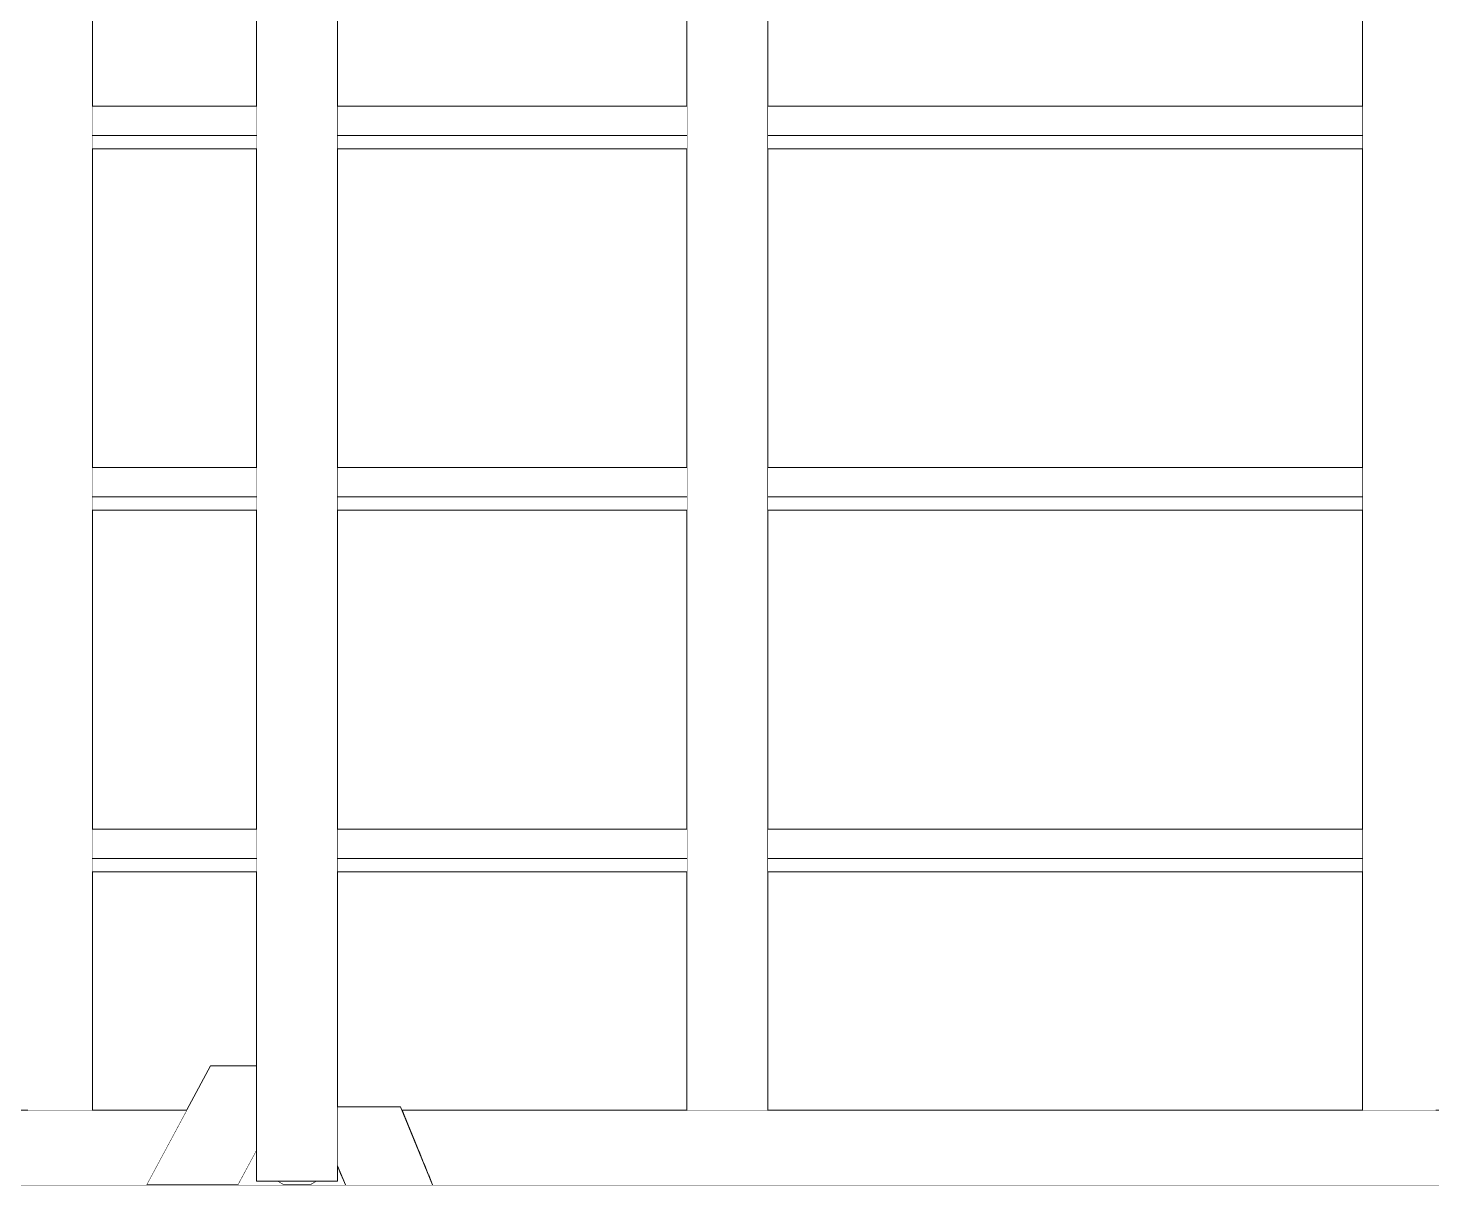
# Model space of a CAD drawing. Header units: millimetres. Extents: x -71878 to 121433, y -67383 to 83273.
# Drawn here: x 12651 to 14729, y -59652 to -57936 of the extents above; entities that cross this region are included whole.
import ezdxf

# ---------------------------------------------------------------- set-up
doc = ezdxf.new("R2010")
doc.units = ezdxf.units.MM
doc.header["$MEASUREMENT"] = 0
doc.set_wipeout_variables(frame=1)
doc.linetypes.add('Wipeout_Contour', pattern=[1000, 0, -1000])
for name, color, linetype in [('COLUMNAS', 7, 'Continuous'), ('ENTIRADO', 7, 'Continuous'), ('Vigas', 7, 'Continuous')]:
    doc.layers.add(name, color=color, linetype=linetype)
for name, color, linetype, lineweight, true_color in [('COLUMNAS_Pluma_Nº__23', 7, 'Continuous', 5, 0x646464), ('ENTIRADO_Pluma_Nº__23', 7, 'Continuous', 5, 0x646464), ('Vigas_Pluma_Nº__23', 7, 'Continuous', 5, 0x646464)]:
    doc.layers.add(name, color=color, linetype=linetype, lineweight=lineweight, true_color=true_color)

msp = doc.modelspace()

# ---------------------------------------------------------------- wipeouts: each hides what was drawn before it
at = {"color": 254, "linetype": 'Wipeout_Contour', "lineweight": 0, "ltscale": 143136.326139}
msp.add_wipeout([(12957.063, -59649.01), (12961.945, -59649.01), (12989.067, -59598.495), (12989.067, -59589.401)], dxfattribs=at).dxf.layer = 'COLUMNAS'
at = {"color": 254, "linetype": 'Wipeout_Contour', "lineweight": 0, "ltscale": 143330.25483}
msp.add_wipeout([(13019.668, -59643.432), (13029.123, -59649.01), (13030.526, -59649.01), (13030.526, -59643.432)], dxfattribs=at).dxf.layer = 'Vigas'
at = {"color": 254, "linetype": 'Wipeout_Contour', "lineweight": 0, "ltscale": 143502.721319}
msp.add_wipeout([(13078.465, -59643.432), (13067.608, -59643.432), (13067.608, -59649.01), (13069.011, -59649.01)], dxfattribs=at).dxf.layer = 'Vigas'

# ---------------------------------------------------------------- next in the draw order: wipeouts: each hides what was drawn before it
at = {"color": 254, "linetype": 'Wipeout_Contour', "lineweight": 0, "ltscale": 143125.14071}
msp.add_wipeout([(12946.01, -59649.01), (12957.063, -59649.01), (12989.067, -59589.401), (12989.067, -59568.816)], dxfattribs=at).dxf.layer = 'COLUMNAS'
at = {"color": 254, "linetype": 'Wipeout_Contour', "lineweight": 0, "ltscale": 143453.118438}
msp.add_wipeout([(13049.067, -59643.432), (13049.067, -59649.01), (13067.608, -59649.01), (13067.608, -59643.432)], dxfattribs=at).dxf.layer = 'Vigas'

# ---------------------------------------------------------------- next in the draw order: linework, layer by layer
at = {"layer": 'Vigas_Pluma_Nº__23', "linetype": 'Continuous'}
msp.add_line((13069.011, -59649.01), (13078.465, -59643.432), dxfattribs=at)

# ---------------------------------------------------------------- next in the draw order: wipeouts: each hides what was drawn before it
at = {"color": 254, "linetype": 'Wipeout_Contour', "lineweight": 0, "ltscale": 143106.265293}
msp.add_wipeout([(12989.067, -59538.753), (12929.87, -59649.01), (12946.01, -59649.01), (12989.067, -59568.816)], dxfattribs=at).dxf.layer = 'COLUMNAS'
at = {"color": 254, "linetype": 'Wipeout_Contour', "lineweight": 0, "ltscale": 143379.856688}
msp.add_wipeout([(13030.526, -59643.432), (13030.526, -59649.01), (13049.067, -59649.01), (13049.067, -59643.432)], dxfattribs=at).dxf.layer = 'Vigas'

# ---------------------------------------------------------------- next in the draw order: linework, layer by layer
at = {"layer": 'Vigas_Pluma_Nº__23', "linetype": 'Continuous'}
msp.add_line((13019.668, -59643.432), (13029.122, -59649.01), dxfattribs=at)

# ---------------------------------------------------------------- next in the draw order: wipeouts: each hides what was drawn before it
at = {"color": 254, "linetype": 'Wipeout_Contour', "lineweight": 0, "ltscale": 143081.525992}
msp.add_wipeout([(12989.067, -59502.157), (12910.221, -59649.01), (12929.87, -59649.01), (12989.067, -59538.753)], dxfattribs=at).dxf.layer = 'COLUMNAS'

# ---------------------------------------------------------------- next in the draw order: wipeouts: each hides what was drawn before it
at = {"color": 254, "linetype": 'Wipeout_Contour', "lineweight": 0, "ltscale": 178868.573521}
msp.add_wipeout([(12888.988, -59649.01), (12910.221, -59649.01), (12989.067, -59502.157), (12989.067, -59472.404), (12983.808, -59472.404)], dxfattribs=at).dxf.layer = 'COLUMNAS'

# ---------------------------------------------------------------- next in the draw order: wipeouts: each hides what was drawn before it
at = {"color": 254, "linetype": 'Wipeout_Contour', "lineweight": 0, "ltscale": 142984.47276}
msp.add_wipeout([(12963.068, -59472.404), (12868.248, -59649.01), (12888.988, -59649.01), (12983.808, -59472.404)], dxfattribs=at).dxf.layer = 'COLUMNAS'

# ---------------------------------------------------------------- next in the draw order: linework, layer by layer
at = {"layer": 'COLUMNAS_Pluma_Nº__23', "linetype": 'Continuous'}
msp.add_line((12989.067, -59472.404), (12983.808, -59472.404), dxfattribs=at)

# ---------------------------------------------------------------- next in the draw order: wipeouts: each hides what was drawn before it
at = {"color": 254, "linetype": 'Wipeout_Contour', "lineweight": 0, "ltscale": 142907.54568}
msp.add_wipeout([(12850.032, -59649.01), (12868.248, -59649.01), (12963.068, -59472.404), (12944.852, -59472.404)], dxfattribs=at).dxf.layer = 'COLUMNAS'

# ---------------------------------------------------------------- next in the draw order: linework, layer by layer
at = {"layer": 'COLUMNAS_Pluma_Nº__23', "linetype": 'Continuous'}
for p, q in [((12983.808, -59472.404), (12963.068, -59472.404)), ((12989.067, -59598.495), (12961.945, -59649.01))]:
    msp.add_line(p, q, dxfattribs=at)

# ---------------------------------------------------------------- next in the draw order: wipeouts: each hides what was drawn before it
at = {"color": 254, "linetype": 'Wipeout_Contour', "lineweight": 0, "ltscale": 142844.108549}
msp.add_wipeout([(12836.123, -59649.01), (12850.032, -59649.01), (12944.852, -59472.404), (12930.943, -59472.404)], dxfattribs=at).dxf.layer = 'COLUMNAS'

# ---------------------------------------------------------------- next in the draw order: linework, layer by layer
at = {"layer": 'COLUMNAS_Pluma_Nº__23', "linetype": 'Continuous'}
msp.add_line((12963.068, -59472.404), (12944.852, -59472.404), dxfattribs=at)

# ---------------------------------------------------------------- next in the draw order: wipeouts: each hides what was drawn before it
at = {"color": 254, "linetype": 'Wipeout_Contour', "lineweight": 0, "ltscale": 142800.37026}
msp.add_wipeout([(12922.703, -59472.404), (12827.883, -59649.01), (12836.123, -59649.01), (12930.943, -59472.404)], dxfattribs=at).dxf.layer = 'COLUMNAS'

# ---------------------------------------------------------------- next in the draw order: wipeouts: each hides what was drawn before it
at = {"color": 254, "linetype": 'Wipeout_Contour', "lineweight": 0, "ltscale": 142780.611816}
msp.add_wipeout([(12826.117, -59649.01), (12827.883, -59649.01), (12922.703, -59472.404), (12920.937, -59472.404)], dxfattribs=at).dxf.layer = 'COLUMNAS'

# ---------------------------------------------------------------- next in the draw order: linework, layer by layer
at = {"layer": 'COLUMNAS_Pluma_Nº__23', "linetype": 'Continuous'}
for p, q in [((12920.937, -59472.404), (12826.117, -59649.01)), ((12922.703, -59472.404), (12920.937, -59472.404)), ((12930.943, -59472.404), (12922.703, -59472.404)), ((12944.852, -59472.404), (12930.943, -59472.404))]:
    msp.add_line(p, q, dxfattribs=at)

# ---------------------------------------------------------------- next in the draw order: wipeouts: each hides what was drawn before it
at = {"color": 254, "linetype": 'Wipeout_Contour', "lineweight": 0, "ltscale": 131414.893305}
msp.add_wipeout([(2038.739, -59649.01), (2038.739, -59651.947), (17919.783, -59651.947), (17919.783, -59649.01)], dxfattribs=at).dxf.layer = 'Vigas'

# ---------------------------------------------------------------- next in the draw order: linework, layer by layer
at = {"layer": 'Vigas_Pluma_Nº__23', "linetype": 'Continuous'}
msp.add_line((17919.783, -59649.01), (2038.739, -59649.01), dxfattribs=at)

# ---------------------------------------------------------------- next in the draw order: wipeouts: each hides what was drawn before it
at = {"color": 254, "linetype": 'Wipeout_Contour', "lineweight": 0, "ltscale": 137121.058719}
msp.add_wipeout([(10081.82, -59646.9), (10082.682, -59649.01), (12826.117, -59649.01), (12827.251, -59646.9)], dxfattribs=at).dxf.layer = 'Vigas'
at = {"color": 254, "linetype": 'Wipeout_Contour', "lineweight": 0, "ltscale": 143201.507875}
msp.add_wipeout([(12963.078, -59646.9), (12961.945, -59649.01), (13029.123, -59649.01), (13025.546, -59646.9)], dxfattribs=at).dxf.layer = 'Vigas'
at = {"color": 254, "linetype": 'Wipeout_Contour', "lineweight": 0, "ltscale": 143598.840486}
msp.add_wipeout([(13069.011, -59649.01), (13120.635, -59649.01), (13119.773, -59646.9), (13072.588, -59646.9)], dxfattribs=at).dxf.layer = 'Vigas'
at = {"color": 254, "linetype": 'Wipeout_Contour', "lineweight": 0, "ltscale": 152713.805546}
msp.add_wipeout([(17549.47, -59646.9), (13248.942, -59646.9), (13249.805, -59649.01), (17548.607, -59649.01)], dxfattribs=at).dxf.layer = 'Vigas'

# ---------------------------------------------------------------- next in the draw order: wipeouts: each hides what was drawn before it
at = {"color": 254, "linetype": 'Wipeout_Contour', "lineweight": 0, "ltscale": 137128.038626}
msp.add_wipeout([(12834.377, -59633.626), (10076.396, -59633.626), (10081.82, -59646.9), (12827.251, -59646.9)], dxfattribs=at).dxf.layer = 'Vigas'
at = {"color": 254, "linetype": 'Wipeout_Contour', "lineweight": 0, "ltscale": 214795.737234}
msp.add_wipeout([(12963.079, -59646.9), (13025.546, -59646.9), (13019.668, -59643.432), (12989.067, -59643.432), (12989.067, -59633.626), (12970.205, -59633.626)], dxfattribs=at).dxf.layer = 'Vigas'
at = {"color": 254, "linetype": 'Wipeout_Contour', "lineweight": 0, "ltscale": 215433.83267}
msp.add_wipeout([(13072.588, -59646.9), (13119.773, -59646.9), (13114.349, -59633.626), (13109.067, -59633.626), (13109.067, -59643.432), (13078.465, -59643.432)], dxfattribs=at).dxf.layer = 'Vigas'
at = {"color": 254, "linetype": 'Wipeout_Contour', "lineweight": 0, "ltscale": 152718.332464}
msp.add_wipeout([(17554.894, -59633.626), (13243.518, -59633.626), (13248.942, -59646.9), (17549.47, -59646.9)], dxfattribs=at).dxf.layer = 'Vigas'

# ---------------------------------------------------------------- next in the draw order: wipeouts: each hides what was drawn before it
at = {"color": 254, "linetype": 'Wipeout_Contour', "lineweight": 0, "ltscale": 137141.665004}
msp.add_wipeout([(10069.561, -59616.9), (10076.396, -59633.626), (12834.377, -59633.626), (12843.357, -59616.9)], dxfattribs=at).dxf.layer = 'Vigas'
at = {"color": 254, "linetype": 'Wipeout_Contour', "lineweight": 0, "ltscale": 143163.639467}
msp.add_wipeout([(12970.205, -59633.626), (12989.067, -59633.626), (12989.067, -59616.9), (12979.185, -59616.9)], dxfattribs=at).dxf.layer = 'Vigas'
at = {"color": 254, "linetype": 'Wipeout_Contour', "lineweight": 0, "ltscale": 107753.698826}
msp.add_wipeout([(13114.349, -59633.626), (13109.067, -59620.7), (13109.067, -59633.626)], dxfattribs=at).dxf.layer = 'Vigas'
at = {"color": 254, "linetype": 'Wipeout_Contour', "lineweight": 0, "ltscale": 152727.175089}
msp.add_wipeout([(17561.728, -59616.9), (13236.684, -59616.9), (13243.518, -59633.626), (17554.894, -59633.626)], dxfattribs=at).dxf.layer = 'Vigas'

# ---------------------------------------------------------------- next in the draw order: wipeouts: each hides what was drawn before it
at = {"color": 254, "linetype": 'Wipeout_Contour', "lineweight": 0, "ltscale": 144418.065536}
msp.add_wipeout([(13106.13, -57553.359), (13106.13, -59643.432), (13109.067, -59643.432), (13109.067, -57545.58)], dxfattribs=at).dxf.layer = 'COLUMNAS'
at = {"color": 254, "linetype": 'Wipeout_Contour', "lineweight": 0, "ltscale": 137157.715277}
msp.add_wipeout([(12853.312, -59598.359), (10061.985, -59598.359), (10069.561, -59616.9), (12843.358, -59616.9)], dxfattribs=at).dxf.layer = 'Vigas'
at = {"color": 254, "linetype": 'Wipeout_Contour', "lineweight": 0, "ltscale": 107390.851946}
msp.add_wipeout([(12989.067, -59598.495), (12979.185, -59616.9), (12989.067, -59616.9)], dxfattribs=at).dxf.layer = 'Vigas'
at = {"color": 254, "linetype": 'Wipeout_Contour', "lineweight": 0, "ltscale": 152737.599744}
msp.add_wipeout([(17569.305, -59598.359), (13229.107, -59598.359), (13236.684, -59616.9), (17561.728, -59616.9)], dxfattribs=at).dxf.layer = 'Vigas'

# ---------------------------------------------------------------- next in the draw order: wipeouts: each hides what was drawn before it
at = {"color": 254, "linetype": 'Wipeout_Contour', "lineweight": 0, "ltscale": 143957.971707}
msp.add_wipeout([(12989.067, -57545.58), (12989.067, -59643.432), (12992.003, -59643.432), (12992.003, -57553.359)], dxfattribs=at).dxf.layer = 'COLUMNAS'
at = {"color": 254, "linetype": 'Wipeout_Contour', "lineweight": 0, "ltscale": 144392.418793}
msp.add_wipeout([(13097.608, -57560.376), (13097.608, -59643.432), (13106.13, -59643.432), (13106.13, -57553.359)], dxfattribs=at).dxf.layer = 'COLUMNAS'
at = {"color": 254, "linetype": 'Wipeout_Contour', "lineweight": 0, "ltscale": 137174.628549}
msp.add_wipeout([(12863.267, -59579.818), (10054.408, -59579.818), (10061.985, -59598.359), (12853.312, -59598.359)], dxfattribs=at).dxf.layer = 'Vigas'
at = {"color": 254, "linetype": 'Wipeout_Contour', "lineweight": 0, "ltscale": 152748.59457}
msp.add_wipeout([(13221.531, -59579.818), (13229.107, -59598.359), (17569.305, -59598.359), (17576.881, -59579.818)], dxfattribs=at).dxf.layer = 'Vigas'

# ---------------------------------------------------------------- next in the draw order: linework, layer by layer
at = {"layer": 'COLUMNAS_Pluma_Nº__23', "linetype": 'Continuous'}
msp.add_line((13109.067, -57545.58), (13109.067, -59643.432), dxfattribs=at)

# ---------------------------------------------------------------- next in the draw order: wipeouts: each hides what was drawn before it
at = {"color": 254, "linetype": 'Wipeout_Contour', "lineweight": 0, "ltscale": 143977.353455}
msp.add_wipeout([(12992.003, -57553.359), (12992.003, -59643.432), (13000.526, -59643.432), (13000.526, -57560.376)], dxfattribs=at).dxf.layer = 'COLUMNAS'
at = {"color": 254, "linetype": 'Wipeout_Contour', "lineweight": 0, "ltscale": 144346.92466}
msp.add_wipeout([(13097.608, -57560.376), (13084.334, -57565.945), (13084.334, -59643.432), (13097.608, -59643.432)], dxfattribs=at).dxf.layer = 'COLUMNAS'
at = {"color": 254, "linetype": 'Wipeout_Contour', "lineweight": 0, "ltscale": 137190.749488}
msp.add_wipeout([(12872.247, -59563.092), (10047.574, -59563.092), (10054.408, -59579.818), (12863.267, -59579.818)], dxfattribs=at).dxf.layer = 'Vigas'
at = {"color": 254, "linetype": 'Wipeout_Contour', "lineweight": 0, "ltscale": 152759.084274}
msp.add_wipeout([(17583.716, -59563.092), (13214.696, -59563.092), (13221.531, -59579.818), (17576.881, -59579.818)], dxfattribs=at).dxf.layer = 'Vigas'

# ---------------------------------------------------------------- next in the draw order: linework, layer by layer
at = {"layer": 'COLUMNAS_Pluma_Nº__23', "linetype": 'Continuous'}
for p, q in [((12989.067, -57545.573), (12989.067, -59643.432)), ((13106.13, -59643.432), (13097.608, -59643.432)), ((13109.067, -59643.432), (13106.13, -59643.432))]:
    msp.add_line(p, q, dxfattribs=at)

# ---------------------------------------------------------------- next in the draw order: wipeouts: each hides what was drawn before it
at = {"color": 254, "linetype": 'Wipeout_Contour', "lineweight": 0, "ltscale": 144286.03514}
msp.add_wipeout([(13084.334, -57565.945), (13067.608, -57569.521), (13067.608, -59643.432), (13084.334, -59643.432)], dxfattribs=at).dxf.layer = 'COLUMNAS'
at = {"color": 254, "linetype": 'Wipeout_Contour', "lineweight": 0, "ltscale": 137204.489417}
msp.add_wipeout([(10042.15, -59549.818), (10047.574, -59563.092), (12872.247, -59563.092), (12879.374, -59549.818)], dxfattribs=at).dxf.layer = 'Vigas'
at = {"color": 254, "linetype": 'Wipeout_Contour', "lineweight": 0, "ltscale": 152768.032094}
msp.add_wipeout([(17589.14, -59549.818), (13209.272, -59549.818), (13214.696, -59563.092), (17583.716, -59563.092)], dxfattribs=at).dxf.layer = 'Vigas'

# ---------------------------------------------------------------- next in the draw order: linework, layer by layer
at = {"layer": 'COLUMNAS_Pluma_Nº__23', "linetype": 'Continuous'}
msp.add_line((13097.608, -59643.432), (13084.334, -59643.432), dxfattribs=at)

# ---------------------------------------------------------------- next in the draw order: wipeouts: each hides what was drawn before it
at = {"color": 254, "linetype": 'Wipeout_Contour', "lineweight": 0, "ltscale": 144215.710239}
msp.add_wipeout([(13049.067, -59643.432), (13067.608, -59643.432), (13067.608, -57569.521), (13049.067, -57570.753)], dxfattribs=at).dxf.layer = 'COLUMNAS'
at = {"color": 254, "linetype": 'Wipeout_Contour', "lineweight": 0, "ltscale": 179702.1694}
msp.add_wipeout([(13112.714, -59533.144), (13109.067, -59533.144), (13109.067, -59566.377), (13142.833, -59649.01), (13160.06, -59649.01)], dxfattribs=at).dxf.layer = 'COLUMNAS'
at = {"color": 254, "linetype": 'Wipeout_Contour', "lineweight": 0, "ltscale": 137214.48777}
msp.add_wipeout([(10038.667, -59541.295), (10042.15, -59549.817), (12879.374, -59549.818), (12883.95, -59541.295)], dxfattribs=at).dxf.layer = 'Vigas'
at = {"color": 254, "linetype": 'Wipeout_Contour', "lineweight": 0, "ltscale": 152774.547196}
msp.add_wipeout([(13205.79, -59541.295), (13209.272, -59549.818), (17589.14, -59549.818), (17592.622, -59541.295)], dxfattribs=at).dxf.layer = 'Vigas'

# ---------------------------------------------------------------- next in the draw order: linework, layer by layer
at = {"layer": 'COLUMNAS_Pluma_Nº__23', "linetype": 'Continuous'}
msp.add_line((13084.334, -59643.432), (13067.608, -59643.432), dxfattribs=at)

# ---------------------------------------------------------------- next in the draw order: wipeouts: each hides what was drawn before it
at = {"color": 254, "linetype": 'Wipeout_Contour', "lineweight": 0, "ltscale": 144142.834271}
msp.add_wipeout([(13030.526, -57569.521), (13030.526, -59643.432), (13049.067, -59643.432), (13049.067, -57570.753)], dxfattribs=at).dxf.layer = 'COLUMNAS'
at = {"color": 254, "linetype": 'Wipeout_Contour', "lineweight": 0, "ltscale": 143726.764578}
msp.add_wipeout([(13109.067, -59566.377), (13109.067, -59598.383), (13129.755, -59649.01), (13142.833, -59649.01)], dxfattribs=at).dxf.layer = 'COLUMNAS'
at = {"color": 254, "linetype": 'Wipeout_Contour', "lineweight": 0, "ltscale": 137219.748944}
msp.add_wipeout([(12885.526, -59538.359), (10037.467, -59538.359), (10038.667, -59541.295), (12883.95, -59541.295)], dxfattribs=at).dxf.layer = 'Vigas'
at = {"color": 254, "linetype": 'Wipeout_Contour', "lineweight": 0, "ltscale": 152777.977387}
msp.add_wipeout([(17593.822, -59538.359), (13204.59, -59538.359), (13205.789, -59541.295), (17592.622, -59541.295)], dxfattribs=at).dxf.layer = 'Vigas'

# ---------------------------------------------------------------- next in the draw order: linework, layer by layer
at = {"layer": 'COLUMNAS_Pluma_Nº__23', "linetype": 'Continuous'}
msp.add_line((13067.608, -59643.432), (13049.067, -59643.432), dxfattribs=at)
at = {"layer": 'Vigas_Pluma_Nº__23', "linetype": 'Continuous'}
for p, q in [((12885.548, -59538.359), (10037.467, -59538.359)), ((17593.822, -59538.359), (13204.59, -59538.359))]:
    msp.add_line(p, q, dxfattribs=at)

# ---------------------------------------------------------------- next in the draw order: wipeouts: each hides what was drawn before it
at = {"color": 254, "linetype": 'Wipeout_Contour', "lineweight": 0, "ltscale": 144074.542284}
msp.add_wipeout([(13013.8, -59643.432), (13030.526, -59643.432), (13030.526, -57569.521), (13013.8, -57565.945)], dxfattribs=at).dxf.layer = 'COLUMNAS'
at = {"color": 254, "linetype": 'Wipeout_Contour', "lineweight": 0, "ltscale": 143835.016214}
msp.add_wipeout([(13112.714, -59533.144), (13160.06, -59649.01), (13179.75, -59649.01), (13132.404, -59533.144)], dxfattribs=at).dxf.layer = 'COLUMNAS'

# ---------------------------------------------------------------- next in the draw order: linework, layer by layer
at = {"layer": 'COLUMNAS_Pluma_Nº__23', "linetype": 'Continuous'}
for p, q in [((13112.714, -59533.144), (13109.067, -59533.144)), ((13049.067, -59643.432), (13030.526, -59643.432))]:
    msp.add_line(p, q, dxfattribs=at)

# ---------------------------------------------------------------- next in the draw order: wipeouts: each hides what was drawn before it
at = {"color": 254, "linetype": 'Wipeout_Contour', "lineweight": 0, "ltscale": 144017.521073}
msp.add_wipeout([(13000.526, -59643.432), (13013.8, -59643.432), (13013.8, -57565.945), (13000.526, -57560.376)], dxfattribs=at).dxf.layer = 'COLUMNAS'
at = {"color": 254, "linetype": 'Wipeout_Contour', "lineweight": 0, "ltscale": 144141.095871}
msp.add_wipeout([(13202.459, -59533.144), (13197.607, -59533.144), (13244.953, -59649.01), (13249.805, -59649.01)], dxfattribs=at).dxf.layer = 'COLUMNAS'
at = {"color": 254, "linetype": 'Wipeout_Contour', "lineweight": 0, "ltscale": 143698.323401}
msp.add_wipeout([(13109.067, -59598.383), (13109.067, -59617.101), (13122.106, -59649.01), (13129.755, -59649.01)], dxfattribs=at).dxf.layer = 'COLUMNAS'
at = {"color": 254, "linetype": 'Wipeout_Contour', "lineweight": 0, "ltscale": 147056.709681}
msp.add_wipeout([(13626.167, -56288.493), (13626.167, -59538.359), (13629.104, -59538.359), (13629.104, -56309.842)], dxfattribs=at).dxf.layer = 'Vigas'
at = {"color": 254, "linetype": 'Wipeout_Contour', "lineweight": 0, "ltscale": 150975.64804}
msp.add_wipeout([(14626.167, -56288.493), (14626.167, -59538.359), (14629.104, -59538.359), (14629.104, -56309.842)], dxfattribs=at).dxf.layer = 'Vigas'
at = {"color": 254, "linetype": 'Wipeout_Contour', "lineweight": 0, "ltscale": 143241.281923}
msp.add_wipeout([(12650.9, -56344.386), (12650.9, -59538.359), (12667.626, -59538.359), (12667.626, -56354.199)], dxfattribs=at).dxf.layer = 'Vigas'

# ---------------------------------------------------------------- next in the draw order: linework, layer by layer
at = {"layer": 'COLUMNAS_Pluma_Nº__23', "linetype": 'Continuous'}
for p, q in [((12992.003, -59643.432), (12989.067, -59643.432)), ((13000.526, -59643.432), (12992.003, -59643.432)), ((13013.8, -59643.432), (13000.526, -59643.432)), ((13030.526, -59643.432), (13013.8, -59643.432))]:
    msp.add_line(p, q, dxfattribs=at)

# ---------------------------------------------------------------- next in the draw order: wipeouts: each hides what was drawn before it
at = {"color": 254, "linetype": 'Wipeout_Contour', "lineweight": 0, "ltscale": 144110.378969}
msp.add_wipeout([(13197.607, -59533.144), (13186.909, -59533.144), (13234.255, -59649.01), (13244.953, -59649.01)], dxfattribs=at).dxf.layer = 'COLUMNAS'
at = {"color": 254, "linetype": 'Wipeout_Contour', "lineweight": 0, "ltscale": 143685.612979}
msp.add_wipeout([(13109.067, -59617.101), (13109.067, -59620.7), (13120.635, -59649.01), (13122.106, -59649.01)], dxfattribs=at).dxf.layer = 'COLUMNAS'
at = {"color": 254, "linetype": 'Wipeout_Contour', "lineweight": 0, "ltscale": 147069.391995}
msp.add_wipeout([(13629.104, -56309.842), (13629.104, -59538.359), (13637.626, -59538.359), (13637.626, -56329.101)], dxfattribs=at).dxf.layer = 'Vigas'
at = {"color": 254, "linetype": 'Wipeout_Contour', "lineweight": 0, "ltscale": 150988.604061}
msp.add_wipeout([(14637.626, -56329.101), (14629.104, -56309.842), (14629.104, -59538.359), (14637.626, -59538.359)], dxfattribs=at).dxf.layer = 'Vigas'
at = {"color": 254, "linetype": 'Wipeout_Contour', "lineweight": 0, "ltscale": 143307.043894}
msp.add_wipeout([(12667.626, -56354.199), (12667.626, -59538.359), (12686.167, -59538.359), (12686.167, -56357.58)], dxfattribs=at).dxf.layer = 'Vigas'

# ---------------------------------------------------------------- next in the draw order: linework, layer by layer
at = {"layer": 'COLUMNAS_Pluma_Nº__23', "linetype": 'Continuous'}
msp.add_line((13109.067, -59620.7), (13120.635, -59649.01), dxfattribs=at)
at = {"layer": 'Vigas_Pluma_Nº__23', "linetype": 'Continuous'}
for p, q in [((13626.167, -56288.493), (13626.167, -59538.359)), ((14626.167, -56288.493), (14626.167, -59538.359))]:
    msp.add_line(p, q, dxfattribs=at)

# ---------------------------------------------------------------- next in the draw order: wipeouts: each hides what was drawn before it
at = {"color": 254, "linetype": 'Wipeout_Contour', "lineweight": 0, "ltscale": 144058.629946}
msp.add_wipeout([(13186.909, -59533.144), (13171.411, -59533.144), (13218.757, -59649.01), (13234.255, -59649.01)], dxfattribs=at).dxf.layer = 'COLUMNAS'
at = {"color": 254, "linetype": 'Wipeout_Contour', "lineweight": 0, "ltscale": 147103.797868}
msp.add_wipeout([(13637.626, -56329.101), (13637.626, -59538.359), (13650.9, -59538.359), (13650.9, -56344.386)], dxfattribs=at).dxf.layer = 'Vigas'
at = {"color": 254, "linetype": 'Wipeout_Contour', "lineweight": 0, "ltscale": 151023.267884}
msp.add_wipeout([(14637.626, -59538.359), (14650.9, -59538.359), (14650.9, -56344.386), (14637.626, -56329.101)], dxfattribs=at).dxf.layer = 'Vigas'
at = {"color": 254, "linetype": 'Wipeout_Contour', "lineweight": 0, "ltscale": 143379.59743}
msp.add_wipeout([(12686.167, -56357.58), (12686.167, -59538.359), (12704.708, -59538.359), (12704.708, -56354.199)], dxfattribs=at).dxf.layer = 'Vigas'

# ---------------------------------------------------------------- next in the draw order: wipeouts: each hides what was drawn before it
at = {"color": 254, "linetype": 'Wipeout_Contour', "lineweight": 0, "ltscale": 143990.914898}
msp.add_wipeout([(13152.63, -59533.144), (13199.976, -59649.01), (13218.757, -59649.01), (13171.411, -59533.144)], dxfattribs=at).dxf.layer = 'COLUMNAS'
at = {"color": 254, "linetype": 'Wipeout_Contour', "lineweight": 0, "ltscale": 145753.644334}
msp.add_wipeout([(13109.067, -58114.4), (13626.167, -58114.4), (13626.167, -58094.569), (13109.067, -58094.569)], dxfattribs=at).dxf.layer = 'ENTIRADO'
at = {"color": 254, "linetype": 'Wipeout_Contour', "lineweight": 0, "ltscale": 145350.453806}
msp.add_wipeout([(13626.167, -58629.975), (13109.067, -58629.975), (13109.067, -58649.806), (13626.167, -58649.806)], dxfattribs=at).dxf.layer = 'ENTIRADO'
at = {"color": 254, "linetype": 'Wipeout_Contour', "lineweight": 0, "ltscale": 144977.782782}
msp.add_wipeout([(13109.067, -59185.212), (13626.167, -59185.212), (13626.167, -59165.382), (13109.067, -59165.382)], dxfattribs=at).dxf.layer = 'ENTIRADO'
at = {"color": 254, "linetype": 'Wipeout_Contour', "lineweight": 0, "ltscale": 143451.8358}
msp.add_wipeout([(12704.708, -56354.199), (12704.708, -59538.359), (12721.434, -59538.359), (12721.434, -56344.386)], dxfattribs=at).dxf.layer = 'Vigas'
at = {"color": 254, "linetype": 'Wipeout_Contour', "lineweight": 0, "ltscale": 147156.551859}
msp.add_wipeout([(13650.9, -56344.386), (13650.9, -59538.359), (13667.626, -59538.359), (13667.626, -56354.199)], dxfattribs=at).dxf.layer = 'Vigas'
at = {"color": 254, "linetype": 'Wipeout_Contour', "lineweight": 0, "ltscale": 151076.238862}
msp.add_wipeout([(14650.9, -56344.386), (14650.9, -59538.359), (14667.626, -59538.359), (14667.626, -56354.199)], dxfattribs=at).dxf.layer = 'Vigas'

# ---------------------------------------------------------------- next in the draw order: linework, layer by layer
at = {"layer": 'ENTIRADO_Pluma_Nº__23', "linetype": 'Continuous'}
for p, q in [((13109.067, -58114.399), (13626.167, -58114.399)), ((13109.067, -58649.806), (13626.167, -58649.806)), ((13109.067, -59185.212), (13626.167, -59185.212))]:
    msp.add_line(p, q, dxfattribs=at)

# ---------------------------------------------------------------- next in the draw order: wipeouts: each hides what was drawn before it
at = {"color": 254, "linetype": 'Wipeout_Contour', "lineweight": 0, "ltscale": 143913.862854}
msp.add_wipeout([(13152.63, -59533.144), (13132.404, -59533.144), (13179.75, -59649.01), (13199.976, -59649.01)], dxfattribs=at).dxf.layer = 'COLUMNAS'
at = {"color": 254, "linetype": 'Wipeout_Contour', "lineweight": 0, "ltscale": 145778.429963}
msp.add_wipeout([(13109.067, -58051.146), (13109.067, -58094.569), (13626.167, -58094.569), (13626.167, -58051.146)], dxfattribs=at).dxf.layer = 'ENTIRADO'
at = {"color": 254, "linetype": 'Wipeout_Contour', "lineweight": 0, "ltscale": 145373.444232}
msp.add_wipeout([(13109.067, -58586.552), (13109.067, -58629.975), (13626.167, -58629.975), (13626.167, -58586.552)], dxfattribs=at).dxf.layer = 'ENTIRADO'
at = {"color": 254, "linetype": 'Wipeout_Contour', "lineweight": 0, "ltscale": 144998.964359}
msp.add_wipeout([(13109.067, -59121.959), (13109.067, -59165.381), (13626.167, -59165.381), (13626.167, -59121.959)], dxfattribs=at).dxf.layer = 'ENTIRADO'
at = {"color": 254, "linetype": 'Wipeout_Contour', "lineweight": 0, "ltscale": 143516.690181}
msp.add_wipeout([(12721.434, -56344.386), (12721.434, -59538.359), (12734.708, -59538.359), (12734.708, -56329.101)], dxfattribs=at).dxf.layer = 'Vigas'
at = {"color": 254, "linetype": 'Wipeout_Contour', "lineweight": 0, "ltscale": 147222.479464}
msp.add_wipeout([(13667.626, -56354.199), (13667.626, -59538.359), (13686.167, -59538.359), (13686.167, -56357.58)], dxfattribs=at).dxf.layer = 'Vigas'
at = {"color": 254, "linetype": 'Wipeout_Contour', "lineweight": 0, "ltscale": 151142.321813}
msp.add_wipeout([(14667.626, -56354.199), (14667.626, -59538.359), (14686.167, -59538.359), (14686.167, -56357.58)], dxfattribs=at).dxf.layer = 'Vigas'

# ---------------------------------------------------------------- next in the draw order: linework, layer by layer
at = {"layer": 'COLUMNAS_Pluma_Nº__23', "linetype": 'Continuous'}
for p, q in [((13132.404, -59533.144), (13112.714, -59533.144)), ((13152.63, -59533.144), (13132.404, -59533.144)), ((13171.411, -59533.144), (13152.63, -59533.144)), ((13186.909, -59533.144), (13171.411, -59533.144)), ((13197.607, -59533.144), (13186.909, -59533.144)), ((13202.459, -59533.144), (13197.607, -59533.144)), ((13202.459, -59533.144), (13249.805, -59649.01))]:
    msp.add_line(p, q, dxfattribs=at)
at = {"layer": 'ENTIRADO_Pluma_Nº__23', "linetype": 'Continuous'}
for p, q in [((13109.067, -58051.146), (13626.167, -58051.146)), ((13109.067, -58094.569), (13626.167, -58094.569)), ((13109.067, -58586.552), (13626.167, -58586.552)), ((13109.067, -58629.975), (13626.167, -58629.975)), ((13109.067, -59121.959), (13626.167, -59121.959)), ((13109.067, -59165.382), (13626.167, -59165.382))]:
    msp.add_line(p, q, dxfattribs=at)

# ---------------------------------------------------------------- next in the draw order: wipeouts: each hides what was drawn before it
at = {"color": 254, "linetype": 'Wipeout_Contour', "lineweight": 0, "ltscale": 143567.819973}
msp.add_wipeout([(12734.708, -56329.101), (12734.708, -59538.359), (12743.231, -59538.359), (12743.231, -56309.842)], dxfattribs=at).dxf.layer = 'Vigas'
at = {"color": 254, "linetype": 'Wipeout_Contour', "lineweight": 0, "ltscale": 147295.117956}
msp.add_wipeout([(13686.167, -56357.58), (13686.167, -59538.359), (13704.708, -59538.359), (13704.708, -56354.199)], dxfattribs=at).dxf.layer = 'Vigas'
at = {"color": 254, "linetype": 'Wipeout_Contour', "lineweight": 0, "ltscale": 151215.038782}
msp.add_wipeout([(14686.167, -56357.58), (14686.167, -59538.359), (14704.708, -59538.359), (14704.708, -56354.199)], dxfattribs=at).dxf.layer = 'Vigas'

# ---------------------------------------------------------------- next in the draw order: wipeouts: each hides what was drawn before it
at = {"color": 254, "linetype": 'Wipeout_Contour', "lineweight": 0, "ltscale": 143600.230916}
msp.add_wipeout([(12743.231, -56309.842), (12743.231, -59538.359), (12746.167, -59538.359), (12746.167, -56288.493)], dxfattribs=at).dxf.layer = 'Vigas'
at = {"color": 254, "linetype": 'Wipeout_Contour', "lineweight": 0, "ltscale": 147367.352495}
msp.add_wipeout([(13704.708, -56354.199), (13704.708, -59538.359), (13721.434, -59538.359), (13721.434, -56344.386)], dxfattribs=at).dxf.layer = 'Vigas'
at = {"color": 254, "linetype": 'Wipeout_Contour', "lineweight": 0, "ltscale": 151287.267615}
msp.add_wipeout([(14704.708, -56354.199), (14704.708, -59538.359), (14721.434, -59538.359), (14721.434, -56344.386)], dxfattribs=at).dxf.layer = 'Vigas'

# ---------------------------------------------------------------- next in the draw order: linework, layer by layer
at = {"layer": 'Vigas_Pluma_Nº__23', "linetype": 'Continuous'}
msp.add_line((12746.167, -59538.359), (12746.167, -56288.493), dxfattribs=at)

# ---------------------------------------------------------------- next in the draw order: wipeouts: each hides what was drawn before it
at = {"color": 254, "linetype": 'Wipeout_Contour', "lineweight": 0, "ltscale": 147432.114862}
msp.add_wipeout([(13721.434, -56344.386), (13721.434, -59538.359), (13734.708, -59538.359), (13734.708, -56329.101)], dxfattribs=at).dxf.layer = 'Vigas'
at = {"color": 254, "linetype": 'Wipeout_Contour', "lineweight": 0, "ltscale": 151351.940583}
msp.add_wipeout([(14721.434, -56344.386), (14721.434, -59538.359), (14734.708, -59538.359), (14734.708, -56329.101)], dxfattribs=at).dxf.layer = 'Vigas'

# ---------------------------------------------------------------- next in the draw order: wipeouts: each hides what was drawn before it
at = {"color": 254, "linetype": 'Wipeout_Contour', "lineweight": 0, "ltscale": 143792.598207}
msp.add_wipeout([(12746.167, -58094.569), (12746.167, -58114.4), (12989.067, -58114.4), (12989.067, -58094.569)], dxfattribs=at).dxf.layer = 'ENTIRADO'
at = {"color": 254, "linetype": 'Wipeout_Contour', "lineweight": 0, "ltscale": 143383.909106}
msp.add_wipeout([(12989.067, -58629.975), (12746.167, -58629.975), (12746.167, -58649.806), (12989.067, -58649.806)], dxfattribs=at).dxf.layer = 'ENTIRADO'
at = {"color": 254, "linetype": 'Wipeout_Contour', "lineweight": 0, "ltscale": 143006.127142}
msp.add_wipeout([(12989.067, -59165.382), (12746.167, -59165.382), (12746.167, -59185.212), (12989.067, -59185.212)], dxfattribs=at).dxf.layer = 'ENTIRADO'
at = {"color": 254, "linetype": 'Wipeout_Contour', "lineweight": 0, "ltscale": 147483.073242}
msp.add_wipeout([(13734.708, -56329.101), (13734.708, -59538.359), (13743.231, -59538.359), (13743.231, -56309.842)], dxfattribs=at).dxf.layer = 'Vigas'

# ---------------------------------------------------------------- next in the draw order: linework, layer by layer
at = {"layer": 'ENTIRADO_Pluma_Nº__23', "linetype": 'Continuous'}
for p, q in [((12746.167, -58114.399), (12989.067, -58114.399)), ((12746.167, -58649.806), (12989.067, -58649.806)), ((12746.167, -59185.212), (12989.067, -59185.212))]:
    msp.add_line(p, q, dxfattribs=at)

# ---------------------------------------------------------------- next in the draw order: wipeouts: each hides what was drawn before it
at = {"color": 254, "linetype": 'Wipeout_Contour', "lineweight": 0, "ltscale": 143817.720444}
msp.add_wipeout([(12746.167, -58051.146), (12746.167, -58094.569), (12989.067, -58094.569), (12989.067, -58051.146)], dxfattribs=at).dxf.layer = 'ENTIRADO'
at = {"color": 254, "linetype": 'Wipeout_Contour', "lineweight": 0, "ltscale": 143407.21398}
msp.add_wipeout([(12746.167, -58629.975), (12989.067, -58629.975), (12989.067, -58586.552), (12746.167, -58586.552)], dxfattribs=at).dxf.layer = 'ENTIRADO'
at = {"color": 254, "linetype": 'Wipeout_Contour', "lineweight": 0, "ltscale": 143027.599551}
msp.add_wipeout([(12746.167, -59121.959), (12746.167, -59165.381), (12989.067, -59165.381), (12989.067, -59121.959)], dxfattribs=at).dxf.layer = 'ENTIRADO'
at = {"color": 254, "linetype": 'Wipeout_Contour', "lineweight": 0, "ltscale": 147515.249777}
msp.add_wipeout([(13743.231, -56309.842), (13743.231, -59538.359), (13746.167, -59538.359), (13746.167, -56288.493)], dxfattribs=at).dxf.layer = 'Vigas'

# ---------------------------------------------------------------- next in the draw order: linework, layer by layer
at = {"layer": 'ENTIRADO_Pluma_Nº__23', "linetype": 'Continuous'}
for p, q in [((12746.167, -58051.146), (12989.067, -58051.146)), ((12746.167, -58094.569), (12989.067, -58094.569)), ((12746.167, -58586.552), (12989.067, -58586.552)), ((12746.167, -58629.975), (12989.067, -58629.975)), ((12746.167, -59121.959), (12989.067, -59121.959)), ((12746.167, -59165.382), (12989.067, -59165.382))]:
    msp.add_line(p, q, dxfattribs=at)
at = {"layer": 'Vigas_Pluma_Nº__23', "linetype": 'Continuous'}
msp.add_line((13746.167, -56288.493), (13746.167, -59538.359), dxfattribs=at)

# ---------------------------------------------------------------- next in the draw order: wipeouts: each hides what was drawn before it
at = {"color": 254, "linetype": 'Wipeout_Contour', "lineweight": 0, "ltscale": 148966.379832}
msp.add_wipeout([(13746.167, -58094.569), (13746.167, -58114.4), (14626.167, -58114.399), (14626.167, -58094.569)], dxfattribs=at).dxf.layer = 'ENTIRADO'
at = {"color": 254, "linetype": 'Wipeout_Contour', "lineweight": 0, "ltscale": 148571.874446}
msp.add_wipeout([(13746.167, -58649.806), (14626.167, -58649.806), (14626.167, -58629.975), (13746.167, -58629.975)], dxfattribs=at).dxf.layer = 'ENTIRADO'
at = {"color": 254, "linetype": 'Wipeout_Contour', "lineweight": 0, "ltscale": 148207.271897}
msp.add_wipeout([(13746.167, -59165.382), (13746.167, -59185.212), (14626.167, -59185.212), (14626.167, -59165.382)], dxfattribs=at).dxf.layer = 'ENTIRADO'

# ---------------------------------------------------------------- next in the draw order: linework, layer by layer
at = {"layer": 'ENTIRADO_Pluma_Nº__23', "linetype": 'Continuous'}
for p, q in [((13746.167, -58114.399), (14626.167, -58114.399)), ((13746.167, -58649.806), (14626.167, -58649.806)), ((13746.167, -59185.212), (14626.167, -59185.212))]:
    msp.add_line(p, q, dxfattribs=at)

# ---------------------------------------------------------------- next in the draw order: wipeouts: each hides what was drawn before it
at = {"color": 254, "linetype": 'Wipeout_Contour', "lineweight": 0, "ltscale": 148990.633021}
msp.add_wipeout([(13746.167, -58051.146), (13746.167, -58094.569), (14626.167, -58094.569), (14626.167, -58051.146)], dxfattribs=at).dxf.layer = 'ENTIRADO'
at = {"color": 254, "linetype": 'Wipeout_Contour', "lineweight": 0, "ltscale": 148594.368233}
msp.add_wipeout([(13746.167, -58629.975), (14626.167, -58629.975), (14626.167, -58586.552), (13746.167, -58586.552)], dxfattribs=at).dxf.layer = 'ENTIRADO'
at = {"color": 254, "linetype": 'Wipeout_Contour', "lineweight": 0, "ltscale": 148227.993375}
msp.add_wipeout([(13746.167, -59121.959), (13746.167, -59165.381), (14626.167, -59165.382), (14626.167, -59121.959)], dxfattribs=at).dxf.layer = 'ENTIRADO'

# ---------------------------------------------------------------- next in the draw order: linework, layer by layer
at = {"layer": 'ENTIRADO_Pluma_Nº__23', "linetype": 'Continuous'}
for p, q in [((13746.167, -58051.146), (14626.167, -58051.146)), ((13746.167, -58094.569), (14626.167, -58094.569)), ((13746.167, -58586.552), (14626.167, -58586.552)), ((13746.167, -58629.975), (14626.167, -58629.975)), ((13746.167, -59121.959), (14626.167, -59121.959)), ((13746.167, -59165.382), (14626.167, -59165.382))]:
    msp.add_line(p, q, dxfattribs=at)

doc.saveas('drawing.dxf')
